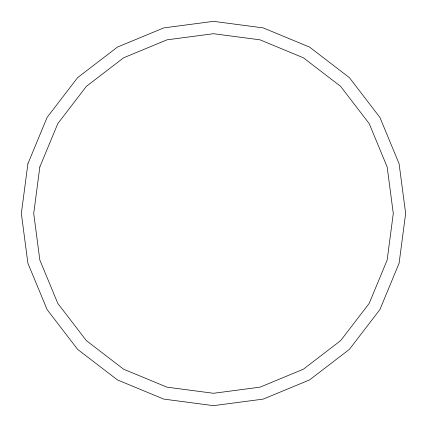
<?xml version="1.0" encoding="UTF-8"?>
<svg xmlns="http://www.w3.org/2000/svg" width="427" height="427" viewBox="0 0 427 427"><rect width="100%" height="100%" fill="white"/><g stroke="black" fill="none" stroke-linecap="round" stroke-linejoin="round"><path stroke-width="0.64" d="M27.899 163.771L21.35 213.5L27.899 263.229L47.093 309.575L77.629 349.371L117.425 379.907L163.771 399.101L213.5 405.65L263.229 399.101L309.575 379.907L349.371 349.371L379.907 309.575L399.101 263.229L405.65 213.5L399.101 163.771L379.907 117.425L349.371 77.629L309.575 47.093L263.229 27.899L213.5 21.35L163.771 27.899L117.425 47.093L77.629 77.629L47.093 117.425L27.899 163.771M39.839 166.968L33.712 213.5L39.839 260.032L57.8 303.394L86.371 340.629L123.606 369.2L166.968 387.161L213.5 393.288L260.032 387.161L303.394 369.2L340.629 340.629L369.2 303.394L387.161 260.032L393.288 213.5L387.161 166.968L369.2 123.606L340.629 86.371L303.394 57.8L260.032 39.839L213.5 33.712L166.968 39.839L123.606 57.8L86.371 86.371L57.8 123.606L39.839 166.968"/></g></svg>
